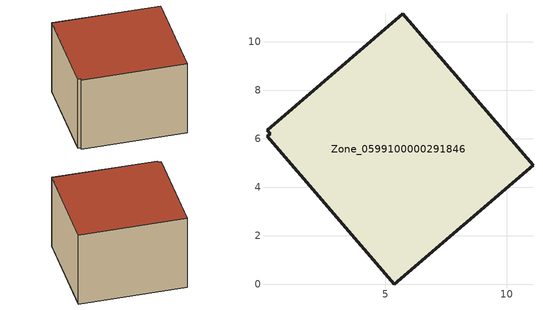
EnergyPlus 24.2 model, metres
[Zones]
Zone_0599100000291846
 floor ground (C_G): 0.12,6.36 5.71,11.17 11.09,4.91 5.37,0 0.13,6.11 0.24,6.21 z0
 wall outside (C_F): 11.09,4.91 5.71,11.17 0.12,6.36 0.24,6.21 0.13,6.11 5.37,0 11.09,4.91 z0:6.2
 roof outside (C_R): 5.71,11.17 0.12,6.36 0.24,6.21 0.13,6.11 5.37,0 11.09,4.91 z6.2
[BUILDING]
Pand.0599100000291846: North Axis=0; Terrain=City; Loads Convergence Tolerance Value=0.04; Temperature Convergence Tolerance Value=0.4; Solar Distribution=FullExterior; Maximum Number of Warmup Days=25; Minimum Number of Warmup Days=1
[Site:Location]
Rotterdam.The.Hague.AP_ZH_NLD Design_Conditions: Latitude=51.96; Longitude=4.45; Time Zone=1; Elevation=-4.5
[SITE:GROUNDTEMPERATURE:BUILDINGSURFACE]
18, 18, 18, 18, 18, 18, 18, 18, 18, 18, 18, 18
[MATERIAL] Thermal Absorptance=0.9; Solar Absorptance=0.7; Visible Absorptance=0.7
Name | Roughness | Thickness | Conductivity | Density | Specific Heat
G.TC.1992-2005 | MediumSmooth | 0.15 | 0.06 | 540 | 1210
F.TC.1992-2005 | Rough | 0.3 | 0.12 | 1920 | 840
R.TC.1992-2005 | MediumRough | 0.2 | 0.08 | 1500 | 1000
[CONSTRUCTION]
C_G: G.TC.1992-2005
C_F: F.TC.1992-2005
C_R: R.TC.1992-2005
[ZONE]
Zone_0599100000291846: Type=1; Multiplier=1; Ceiling Height=Autocalculate; Volume=Autocalculate; Floor Area=autocalculate; Part of Total Floor Area=Yes
[ZONEINFILTRATION:DESIGNFLOWRATE]
Infil_Zone_0599100000291846: Zone or ZoneList or Space or SpaceList=Zone_0599100000291846; Schedule=AlwaysOn; Design Flow Rate Calculation Method=Flow/Area; Flow Rate per Floor Area=0.0015; Constant Term Coefficient=1; Temperature Term Coefficient=0; Velocity Term Coefficient=0; Velocity Squared Term Coefficient=0
[HVACTEMPLATE:ZONE:IDEALLOADSAIRSYSTEM]
Zone_0599100000291846: Maximum Heating Supply Air Temperature=50; Minimum Cooling Supply Air Temperature=13; Maximum Heating Supply Air Humidity Ratio=0.0156; Minimum Cooling Supply Air Humidity Ratio=0.0077; Heating Limit=NoLimit; Cooling Limit=NoLimit; Dehumidification Control Type=ConstantSensibleHeatRatio; Cooling Sensible Heat Ratio=0.7; Dehumidification Setpoint=60; Humidification Control Type=None; Humidification Setpoint=30; Outdoor Air Method=None; Outdoor Air Flow Rate per Person=0.00944; Outdoor Air Flow Rate per Zone Floor Area=0; Outdoor Air Flow Rate per Zone=0; Demand Controlled Ventilation Type=None; Outdoor Air Economizer Type=NoEconomizer; Heat Recovery Type=None; Sensible Heat Recovery Effectiveness=0.7; Latent Heat Recovery Effectiveness=0.65
[ZONECONTROL:THERMOSTAT]
ThermostatControl_Zone_0599100000291846: Zone or ZoneList=Zone_0599100000291846; Control Type Schedule=DualSetpointControlType; Control 1=Thermostat_Zone_0599100000291846; Temperature Difference Between Cutout And Setpoint=0
[THERMOSTATSETPOINT:DUALSETPOINT]
Thermostat_Zone_0599100000291846: Heating Setpoint Temperature Schedule=HeatingSetpoint_Zone_0599100000291846; Cooling Setpoint Temperature Schedule=CoolingSetpoint_Zone_0599100000291846
[SCHEDULE:COMPACT]
HeatingSetpoint_Zone_0599100000291846: Through: 12/31, For: AllDays, Until: 24:00, 21
CoolingSetpoint_Zone_0599100000291846: Through: 12/31, For: AllDays, Until: 24:00, 24
DualSetpointControlType: Through: 12/31, For: AllDays, Until: 24:00, 4
AlwaysOn: Through: 12/31, For: AllDays, Until: 24:00, 1
